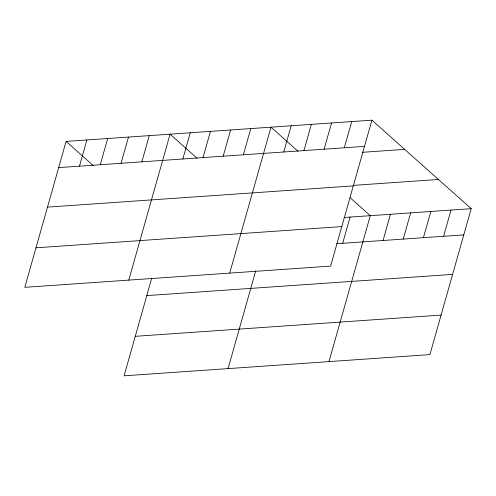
<?xml version="1.0" encoding="UTF-8"?>
<svg xmlns="http://www.w3.org/2000/svg" width="496" height="496" viewBox="0 0 496 496"><rect width="100%" height="100%" fill="white"/><g stroke="black" fill="none" stroke-linecap="round" stroke-linejoin="round"><path stroke-width="0.74" d="M66.092 141.397L24.8 287.327L330.615 266.104L371.913 120.175L66.092 141.397L93.112 165.478M79.472 166.172L86.893 139.953M100.266 164.728L107.688 138.508M121.061 163.283L128.483 137.063M141.856 161.839L149.277 135.625M128.78 280.11L170.072 134.18L197.092 158.261M182.838 158.999L190.253 132.779M151.757 278.058L124.087 375.825L429.908 354.603L471.2 208.673L371.913 120.175M203.019 157.598L210.44 131.378M223.206 156.197L230.621 129.977M243.387 154.795L250.809 128.576M229.698 273.11L270.99 127.174L298.009 151.255M283.755 151.993L291.177 125.773M228.067 368.609L255.731 270.847M303.943 150.592L311.358 124.378M324.124 149.191L331.545 122.977M344.305 147.796L351.726 121.576M342.68 243.294L350.095 217.074M328.984 361.609L370.283 215.673L350.164 197.743M383.048 240.492L390.464 214.272M403.229 239.091L410.651 212.877M423.41 237.689L430.832 211.476M443.598 236.288L451.019 210.075M58.677 167.611L364.492 146.394M362.068 152.334L404.674 149.377M353.214 185.38L438.433 179.465M47.498 207.117L353.313 185.901M344.119 217.49L471.2 208.673M35.979 247.82L341.794 226.598M336.697 243.71L463.779 234.893M146.785 295.616L452.6 274.393M135.265 336.319L441.087 315.096"/></g></svg>
